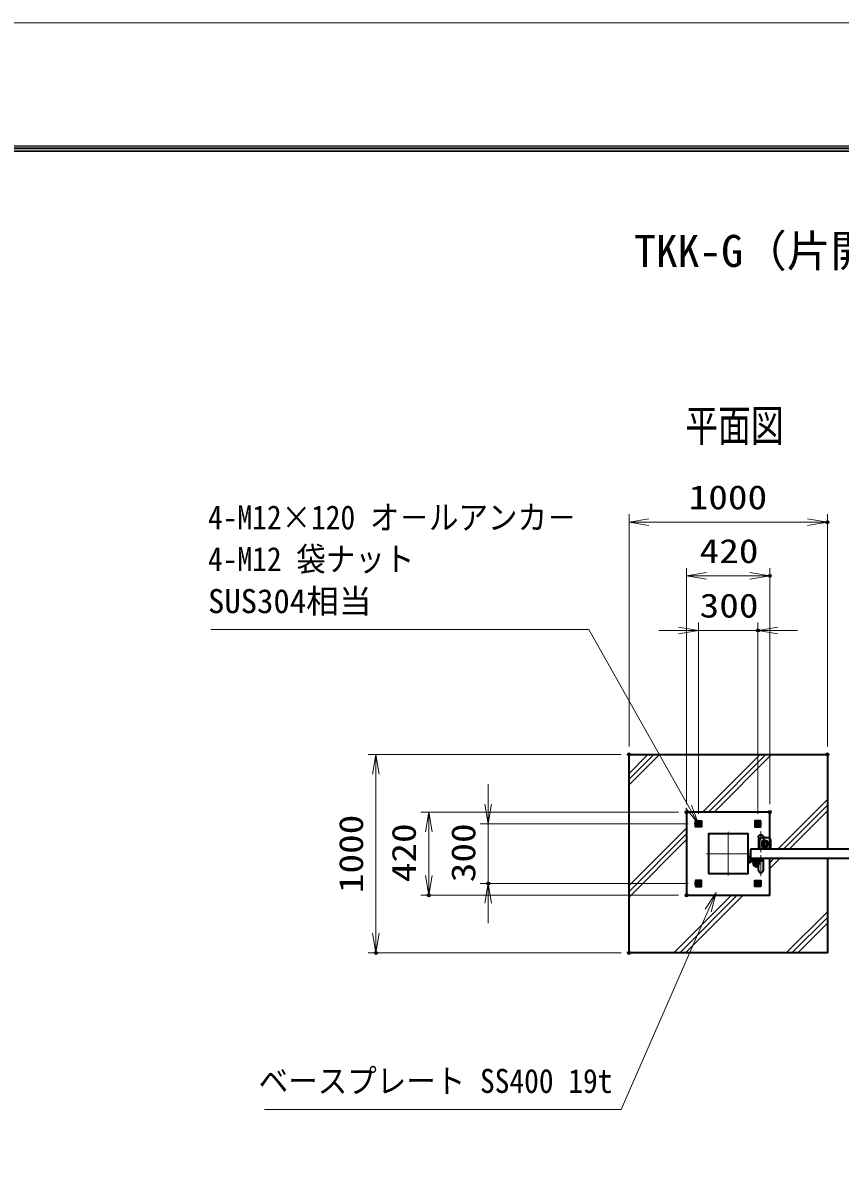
# Model space of a CAD drawing. Units: millimetres at full size. Extents: x -11880 to 11880, y -8400 to 8400.
# Drawn here: x -1279 to 2844, y 2671 to 8400 of the extents above; entities that cross this region are included whole.
import ezdxf
from ezdxf.enums import TextEntityAlignment as Align

# ---------------------------------------------------------------- set-up
doc = ezdxf.new("R2010")
doc.units = ezdxf.units.MM
doc.header["$LTSCALE"] = 30
doc.header["$PDMODE"] = 32
doc.header["$PDSIZE"] = 15
for name, pattern in [('DASHED', [7.5, 6, -1.5]), ('USER1', [9, 6, -0.75, 1.5, -0.75]), ('USER2', [18, 12, -1.5, 3, -1.5])]:
    doc.linetypes.add(name, pattern=pattern)
for name, color, linetype, lineweight in [('0-0_D-TTL', 7, 'Continuous', 18), ('0-1_外形線', 7, 'Continuous', 35), ('0-2_0', 7, 'Continuous', 18), ('0-3_寸法線', 4, 'Continuous', 18), ('0-5_細線', 2, 'Continuous', 35), ('0-6_隠れ線', 140, 'DASHED', 18), ('0-7_軸線', 200, 'USER2', 15), ('0-D_AM_0N', 7, 'Continuous', 50), ('0-E_AM_7N', 6, 'USER1', 18), ('1-1_ハッチング', 253, 'Continuous', 13), ('1-3_AM_4N', 4, 'Continuous', 25)]:
    doc.layers.add(name, color=color, linetype=linetype, lineweight=lineweight)
for name, color, linetype in [('0-4_Defpoints', 7, 'Continuous'), ('0-9_文字3', 254, 'Continuous'), ('0-F_文字', 254, 'Continuous')]:
    doc.layers.add(name, color=color, linetype=linetype)
doc.styles.add('ＭＳ ゴシック', font='')
doc.styles.get('ＭＳ ゴシック').set_extended_font_data('MS Gothic')

# ---------------------------------------------------------------- blocks, each defined once
blk = doc.blocks.new('A$C4093506B')
at = {"layer": '0-1_外形線'}
for p, q in [((-373.3, 0), (376.7, 0)), ((-373.3, -1755), (-373.3, 0)), ((376.7, -1755), (376.7, 0))]:
    blk.add_line(p, q, dxfattribs=at)
blk.add_arc((1.7, -1755), 375, 180, 0, dxfattribs=at)
at = {"layer": '0-7_軸線', "linetype": 'USER1'}
blk.add_line((1.7, 532.5), (1.7, -2662.5), dxfattribs=at)
blk = doc.blocks.new('A$C031A601E')
at = {"layer": '0-1_外形線'}
for p, q in [((-914.7, 739.2), (-914.7, -610.8)), ((-614.7, -910.8), (585.3, -910.8))]:
    blk.add_line(p, q, dxfattribs=at)
blk.add_lwpolyline([(885.3, -610.8), (885.3, 739.2), (-914.7, 739.2)], dxfattribs=at)
for centre, start, end in [((-614.7, -610.8), 180, 270), ((585.3, -610.8), 270, 0)]:
    blk.add_arc(centre, 300, start, end, dxfattribs=at)
at = {"layer": '0-5_細線'}
blk.add_circle((-14.7, -10.8), 525, dxfattribs=at)
at = {"layer": '0-6_隠れ線', "linetype": 'Continuous'}
blk.add_line((-914.7, 589.2), (885.3, 589.2), dxfattribs=at)
at = {"layer": '0-6_隠れ線'}
for radius in [420, 315, 285]:
    blk.add_circle((-14.7, -10.8), radius, dxfattribs=at)
at = {"layer": '0-7_軸線'}
for q in [(-14.7, 645.4), (-670.9, -10.8), (641.6, -10.8), (-14.7, -667.1)]:
    blk.add_line((-14.7, -10.8), q, dxfattribs=at)
blk = doc.blocks.new('_Open')
at = {"layer": '0-2_0', "color": 4}
blk.add_line((-30, 5), (0, 0), dxfattribs=at)
blk.add_lwpolyline([(-30, -5), (0, 0), (-30, 0)], dxfattribs=at)
blk = doc.blocks.new('S255')
at = {"layer": '0-3_寸法線'}
for points in [[(11070942.2, 81943909), (11124908.6, 81943909), (11138067.8, 81973990.3), (11139270.2, 81976738.8)], [(11138525.9, 81973789.9), (11139270.2, 81976738.8), (11137609.7, 81974190.7)]]:
    blk.add_lwpolyline(points, dxfattribs=at)
at = {"layer": '0-3_寸法線', "color": 254, "style": 'ＭＳ ゴシック', "width": 0.9}
blk.add_text('ベースプレート SS400 19t', height=3637, dxfattribs=at).set_placement((11070078.2, 81945309.6), align=Align.BOTTOM_LEFT)
blk = doc.blocks.new('S256')
at = {"layer": '0-3_寸法線'}
for points in [[(11062844.8, 82016469.3), (11120008, 82016469.3), (11135130.1, 81989690.7), (11136605.2, 81987078.4)], [(11134694.7, 81989444.8), (11136605.2, 81987078.4), (11135565.4, 81989936.5)]]:
    blk.add_lwpolyline(points, dxfattribs=at)
at = {"layer": '0-3_寸法線', "color": 254, "style": 'ＭＳ ゴシック', "width": 0.9}
for s, p in [('4-M12×120 オ－ルアンカ－', (11062412.8, 82030531.5)), ('4-M12 袋ナット', (11062412.8, 82024231.5))]:
    blk.add_text(s, height=3637, dxfattribs=at).set_placement(p, align=Align.BOTTOM_LEFT)
at = {"layer": '0-3_寸法線', "color": 254, "style": 'ＭＳ ゴシック'}
blk.add_text('SUS304相当', height=3637, dxfattribs=at).set_placement((11062412.8, 82017869.9), align=Align.BOTTOM_LEFT)
blk = doc.blocks.new('U268')
at = {"layer": '0-D_AM_0N'}
blk.add_lwpolyline([(4230, 4344.1), (4500, 4188.2), (4770, 4344.1), (4770, 4655.9), (4500, 4811.8), (4230, 4655.9)], close=True, dxfattribs=at)
for radius in [270, 151.6]:
    blk.add_circle((4500, 4500), radius, dxfattribs=at)
at = {"layer": '0-E_AM_7N'}
for p, q in [((4157.1, 4500), (4842.9, 4500)), ((4500, 4842.9), (4500, 4157.1))]:
    blk.add_line(p, q, dxfattribs=at)
at = {"layer": '1-3_AM_4N'}
blk.add_arc((4500, 4500), 180, 260, 170, dxfattribs=at)
blk = doc.blocks.new('U269')
at = {"layer": '0-D_AM_0N'}
blk.add_lwpolyline([(-4230, 4344.1), (-4500, 4188.2), (-4770, 4344.1), (-4770, 4655.9), (-4500, 4811.8), (-4230, 4655.9)], close=True, dxfattribs=at)
for radius in [270, 151.6]:
    blk.add_circle((-4500, 4500), radius, dxfattribs=at)
at = {"layer": '0-E_AM_7N'}
for p, q in [((-4157.1, 4500), (-4842.9, 4500)), ((-4500, 4842.9), (-4500, 4157.1))]:
    blk.add_line(p, q, dxfattribs=at)
at = {"layer": '1-3_AM_4N'}
blk.add_arc((-4500, 4500), 180, 10, 280, dxfattribs=at)
blk = doc.blocks.new('U270')
at = {"layer": '0-D_AM_0N'}
blk.add_lwpolyline([(4230, -4344.1), (4500, -4188.2), (4770, -4344.1), (4770, -4655.9), (4500, -4811.8), (4230, -4655.9)], close=True, dxfattribs=at)
for radius in [270, 151.6]:
    blk.add_circle((4500, -4500), radius, dxfattribs=at)
at = {"layer": '0-E_AM_7N'}
for p, q in [((4157.1, -4500), (4842.9, -4500)), ((4500, -4842.9), (4500, -4157.1))]:
    blk.add_line(p, q, dxfattribs=at)
at = {"layer": '1-3_AM_4N'}
blk.add_arc((4500, -4500), 180, 190, 100, dxfattribs=at)
blk = doc.blocks.new('U271')
at = {"layer": '0-D_AM_0N'}
blk.add_lwpolyline([(-4230, -4344.1), (-4500, -4188.2), (-4770, -4344.1), (-4770, -4655.9), (-4500, -4811.8), (-4230, -4655.9)], close=True, dxfattribs=at)
for radius in [270, 151.6]:
    blk.add_circle((-4500, -4500), radius, dxfattribs=at)
at = {"layer": '0-E_AM_7N'}
for p, q in [((-4157.1, -4500), (-4842.9, -4500)), ((-4500, -4842.9), (-4500, -4157.1))]:
    blk.add_line(p, q, dxfattribs=at)
at = {"layer": '1-3_AM_4N'}
blk.add_arc((-4500, -4500), 180, 80, 350, dxfattribs=at)
blk = doc.blocks.new('A$C67A600EB')
at = {"layer": '0-1_外形線'}
blk.add_lwpolyline([(6300, 750), (6300, 6300), (-6300, 6300), (-6300, -6300), (6300, -6300), (6300, -750)], dxfattribs=at)
for points in [[(-4950, 4950), (-4050, 4950), (-4050, 4050), (-4950, 4050)], [(4950, 4950), (4050, 4950), (4050, 4050), (4950, 4050)], [(-3000, -3000), (3000, -3000), (3000, 3000), (-3000, 3000)], [(-4950, -4950), (-4050, -4950), (-4050, -4050), (-4950, -4050)], [(4950, -4950), (4050, -4950), (4050, -4050), (4950, -4050)]]:
    blk.add_lwpolyline(points, close=True, dxfattribs=at)
at = {"layer": '0-5_細線'}
for p, q in [((3000, -1200), (3000, -300)), ((3000, -300), (3090, -300)), ((3090, -300), (3090, -1044.1)), ((4980, -1020), (3180, -1020)), ((3335.9, -1110), (4980, -1110)), ((3480, -750), (3480, -870)), ((3480, -750), (4980, -750)), ((3480, -870), (4980, -870)), ((3810, -1530), (3810, -1200)), ((3810, -1200), (4650, -1200)), ((3855, -870), (3855, -1020)), ((3855, -1020), (4605, -1020)), ((4028.8, -1350), (4431.2, -1350)), ((4050, -1200), (4050, -1020)), ((4410, -1200), (4410, -1020)), ((4605, -1020), (4605, -870)), ((4650, -1200), (4650, -1530)), ((4980, -870), (4980, -750)), ((4980, -1020), (5129.9, -1057)), ((5106.6, -1143.9), (4980, -1110)), ((5129.9, -1057), (5106.6, -1143.9))]:
    blk.add_line(p, q, dxfattribs=at)
blk.add_circle((3180, -1200), 180, dxfattribs=at)
blk.add_circle((3180, -1200), 180, dxfattribs=at)
for radius, start, end in [(420, 180, 0), (270, 138.18969, 41.81031)]:
    blk.add_arc((4230, -1530), radius, start, end, dxfattribs=at)
at = {"layer": '0-6_隠れ線'}
for centre in [(-4500, 4500), (4500, 4500), (-4500, -4500), (4500, -4500)]:
    blk.add_circle(centre, 300, dxfattribs=at)
at = {"layer": '0-7_軸線'}
for p, q in [((0, -3300), (0, 3300)), ((-3300, 0), (3300, 0)), ((3180, -1200), (2910.5, -1200)), ((3180, -1200), (3180, -930.5)), ((3180, -1200), (3180, -1469.5)), ((3180, -1200), (3449.5, -1200)), ((4230, -1530), (3633.6, -1530)), ((4230, -1530), (4230, -933.6)), ((4230, -1530), (4230, -2126.4)), ((4230, -1530), (4826.4, -1530))]:
    blk.add_line(p, q, dxfattribs=at)
at = {"layer": '0-D_AM_0N'}
for name in ['U269', 'U268', 'U271', 'U270']:
    blk.add_blockref(name, (0, 0), dxfattribs=at)

msp = doc.modelspace()

# ---------------------------------------------------------------- linework, layer by layer
at = {"layer": '0-0_D-TTL'}
for points in [[(-11880, -8400), (11880, -8400), (11880, 8400), (-11880, 8400)], [(-11116.29, 7779.43), (11116.29, 7779.43), (11116.29, -7777.71), (-11116.29, -7777.71)], [(-11109.21, 7772.36), (11109.21, 7772.36), (11109.21, -7770.64), (-11109.21, -7770.64)], [(-11102.14, 7765.29), (11102.14, 7765.29), (11102.14, -7763.57), (-11102.14, -7763.57)], [(-11095.07, 7758.21), (11095.07, 7758.21), (11095.07, -7756.5), (-11095.07, -7756.5)], [(-11088, 7751.14), (11088, 7751.14), (11088, -7749.43), (-11088, -7749.43)]]:
    msp.add_lwpolyline(points, close=True, dxfattribs=at)
at = {"layer": '0-1_外形線'}
msp.add_lwpolyline([(2778.88, 4186.26), (2778.88, 3711.26), (1778.88, 3711.26), (1778.88, 4711.26), (2778.88, 4711.26), (2778.88, 4236.26)], dxfattribs=at)
msp.add_lwpolyline([(2393.88, 4236.26), (4393.88, 4236.26), (4393.88, 4186.26), (2393.88, 4186.26)], close=True, dxfattribs=at)
msp.add_circle((2463.88, 4261.26), 12.5, dxfattribs=at)
at = {"layer": '0-3_寸法線'}
for p, q in [((1778.88, 4751.26), (1778.88, 5922.2)), ((2778.88, 4751.26), (2778.88, 5922.2)), ((1778.88, 5882.2), (2778.88, 5882.2)), ((2068.88, 4461.26), (2068.88, 5651.26)), ((2488.88, 4461.26), (2488.88, 5651.26)), ((2068.88, 5611.26), (2488.88, 5611.26)), ((2028.88, 5336.35), (1928.88, 5336.35)), ((2128.88, 4412.69), (2128.88, 5376.35)), ((2128.88, 5336.35), (2428.88, 5336.35)), ((2428.88, 4412.69), (2428.88, 5376.35)), ((2528.88, 5336.35), (2628.88, 5336.35)), ((1738.88, 4711.26), (462.66, 4711.26)), ((502.66, 4711.26), (502.66, 3711.26)), ((1068.82, 4461.26), (1068.82, 4561.26)), ((2028.88, 4421.26), (728.82, 4421.26)), ((768.82, 4421.26), (768.82, 4001.26)), ((2077.45, 4361.26), (1028.82, 4361.26)), ((1068.82, 4361.26), (1068.82, 4061.26)), ((2077.45, 4061.26), (1028.82, 4061.26)), ((2028.88, 4001.26), (728.82, 4001.26)), ((1068.82, 3961.26), (1068.82, 3861.26)), ((1738.88, 3711.26), (462.66, 3711.26))]:
    msp.add_line(p, q, dxfattribs=at)
at = {"layer": '0-4_Defpoints'}
for p in [(2778.88, 5882.2), (2488.88, 5611.26), (2428.88, 5336.35), (1778.88, 4711.26), (1778.88, 4711.26), (2778.88, 4711.26), (2068.88, 4421.26), (2068.88, 4421.26), (2488.88, 4421.26), (2117.45, 4361.26), (2128.88, 4372.69), (2428.88, 4372.69), (1068.82, 4061.26), (2117.45, 4061.26), (768.82, 4001.26), (2068.88, 4001.26), (502.66, 3711.26), (1778.88, 3711.26)]:
    msp.add_point(p, dxfattribs=at)
at = {"layer": '1-1_ハッチング'}
for p, q in [((1778.88, 4615.91), (1874.23, 4711.26)), ((1778.88, 4586.91), (1903.23, 4711.26)), ((1778.88, 4557.91), (1932.23, 4711.26)), ((2149.91, 4421.26), (2439.91, 4711.26)), ((2178.91, 4421.26), (2468.91, 4711.26)), ((2207.91, 4421.26), (2497.91, 4711.26)), ((2530.6, 4236.26), (2778.88, 4484.54)), ((2559.6, 4236.26), (2778.88, 4455.54)), ((2588.6, 4236.26), (2778.88, 4426.54)), ((1778.88, 4050.23), (2068.88, 4340.23)), ((1778.88, 4021.23), (2068.88, 4311.23)), ((1778.88, 3992.23), (2068.88, 4282.23)), ((2488.88, 4165.54), (2509.6, 4186.26)), ((2488.88, 4136.54), (2538.6, 4186.26)), ((2005.6, 3711.26), (2295.6, 4001.26)), ((2034.6, 3711.26), (2324.6, 4001.26)), ((2063.6, 3711.26), (2353.6, 4001.26)), ((2571.29, 3711.26), (2778.88, 3918.85)), ((2600.29, 3711.26), (2778.88, 3889.85)), ((2629.29, 3711.26), (2778.88, 3860.85))]:
    msp.add_line(p, q, dxfattribs=at)

# ---------------------------------------------------------------- block references
at = {"layer": '0-1_外形線', "xscale": 0.03333333, "yscale": 0.03333333}
for name, p in [('A$C67A600EB', (2278.88, 4211.26)), ('A$C4093506B', (2443.82, 4186.26))]:
    msp.add_blockref(name, p, dxfattribs=at)
at = {"layer": '0-1_外形線', "yscale": 0.03333333, "rotation": 180}
for name, p, xscale in [('A$C4093506B', (2443.82, 4236.26), -0.03333333), ('A$C031A601E', (2463.39, 4260.9), 0.03333333)]:
    msp.add_blockref(name, p, dxfattribs=dict(at, xscale=xscale))
at = {"layer": '0-3_寸法線'}
for name, p, xscale, yscale in [('S256', (-369091.3, -2728541.35), 0.03333333, 0.03333333), ('_Open', (2778.88, 5882.2), 3.333333, 3.333333), ('_Open', (2488.88, 5611.26), 3.333333, 3.333333), ('_Open', (2128.88, 5336.35), 3.333333, 3.333333), ('S255', (-369091.3, -2728541.35), 0.03333333, 0.03333333)]:
    msp.add_blockref(name, p, dxfattribs=dict(at, xscale=xscale, yscale=yscale))
at = {"layer": '0-3_寸法線', "xscale": 3.333333, "yscale": 3.333333}
for p, rotation in [((1778.88, 5882.2), 180), ((2068.88, 5611.26), 180), ((2428.88, 5336.35), 180), ((502.66, 4711.26), 90), ((768.82, 4421.26), 90), ((1068.82, 4361.26), 270), ((768.82, 4001.26), 270), ((1068.82, 4061.26), 90), ((502.66, 3711.26), 270)]:
    msp.add_blockref('_Open', p, dxfattribs=dict(at, rotation=rotation))

# ---------------------------------------------------------------- texts
at = {"layer": '0-3_寸法線', "color": 254, "style": 'ＭＳ ゴシック', "width": 1.2}
for s, p in [('1000', (2079.68, 5910.88)), ('420', (2134.88, 5639.95)), ('300', (2134.88, 5365.03))]:
    msp.add_text(s, height=121.2, dxfattribs=at).set_placement(p, align=Align.BOTTOM_LEFT)
for s, p in [('1000', (473.97, 4012.06)), ('420', (740.14, 4067.26)), ('300', (1040.14, 4067.26))]:
    msp.add_text(s, height=121.2, rotation=90, dxfattribs=at).set_placement(p, align=Align.BOTTOM_LEFT)
at = {"layer": '0-9_文字3', "style": 'ＭＳ ゴシック'}
msp.add_text('TKK-G（片開） H1200×W2000', height=161.6, dxfattribs=at).set_placement((1803.93, 7120.58), align=Align.BOTTOM_LEFT)
at = {"layer": '0-F_文字', "style": 'ＭＳ ゴシック', "width": 0.75}
msp.add_text('平面図', height=161.7, dxfattribs=at).set_placement((2062.38, 6239.65), align=Align.BOTTOM_LEFT)

doc.saveas('drawing.dxf')
